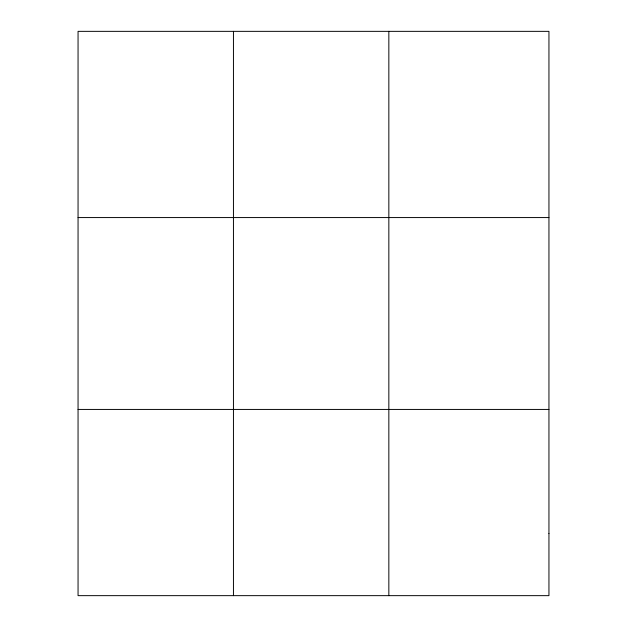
<?xml version="1.0" encoding="UTF-8"?>
<svg xmlns="http://www.w3.org/2000/svg" width="627" height="627" viewBox="0 0 627 627"><rect width="100%" height="100%" fill="white"/><g stroke="black" fill="none" stroke-linecap="round" stroke-linejoin="round"><path stroke-width="0.94" d="M233.448 595.65L233.448 31.35M388.842 595.65L388.842 31.35M78.054 217.569L548.946 217.569M78.054 409.431L548.946 409.431M548.946 533.577L548.946 595.65L78.054 595.65L78.054 31.35L548.946 31.35L548.946 533.577"/></g></svg>
